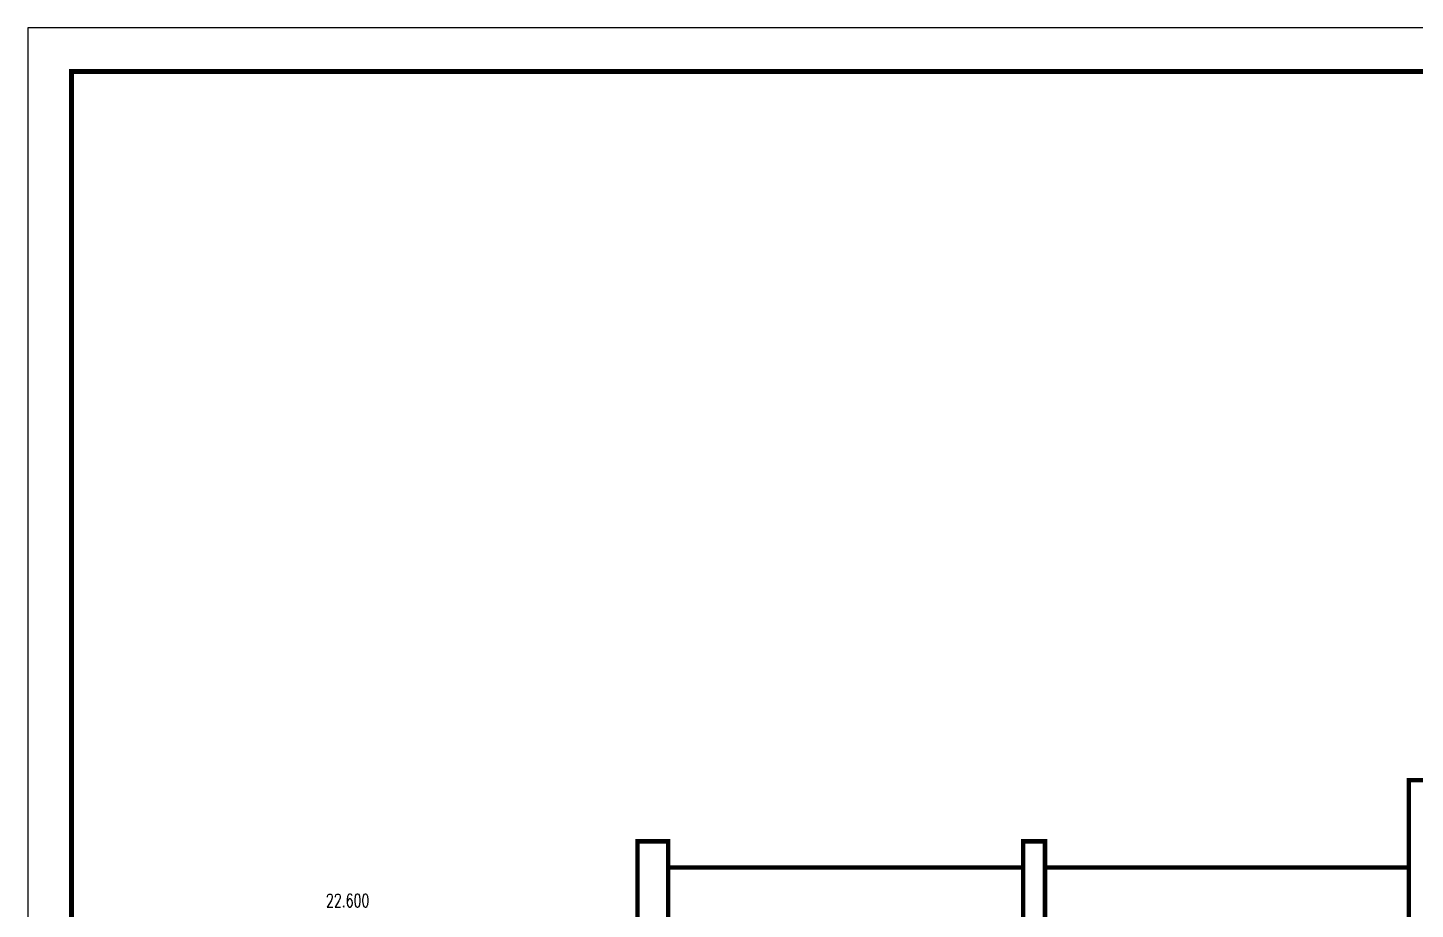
# Model space of a CAD drawing. Header units: millimetres. Extents: x 591771 to 1936534, y -622016 to 355666.
# Drawn here: x 593376 to 625049, y -64259 to -44136 of the extents above; entities that cross this region are included whole.
import ezdxf

# ---------------------------------------------------------------- set-up
doc = ezdxf.new("R2010")
doc.units = ezdxf.units.MM
doc.header["$LTSCALE"] = 80
for name, color, linetype in [('\\M+5C1A2\\M+5C3E6\\M+5CFDF\\M+5CCF51', 7, 'Continuous'), ('\\M+5C1A2\\M+5C3E6\\M+5CFDF\\M+5CCF55', 140, 'Continuous'), ('\\M+5CDBC\\M+5BFF2', 252, 'Continuous'), ('PUB_TEXT', 7, 'Continuous')]:
    doc.layers.add(name, color=color, linetype=linetype)
doc.styles.add('A-STANDARD', font='SIMPLEX', dxfattribs={"bigfont": 'GBCBIG'})

msp = doc.modelspace()

# ---------------------------------------------------------------- linework, layer by layer
at = {"layer": '\\M+5C1A2\\M+5C3E6\\M+5CFDF\\M+5CCF51'}
for p, q in [((624901.6, -61308.8), (631247.3, -61308.8)), ((607997.3, -62708.8), (607997.3, -87408.8)), ((616097.1, -63308.8), (616097.1, -62708.8)), ((616097.1, -63308.8), (616097.1, -87408.8)), ((616597.1, -63308.8), (616597.1, -87408.8))]:
    msp.add_line(p, q, dxfattribs=at)
at = {"layer": '\\M+5C1A2\\M+5C3E6\\M+5CFDF\\M+5CCF55'}
for p, q in [((624901.6, -61308.8), (624901.6, -87408.8)), ((616597.1, -62708.8), (616097.1, -62708.8)), ((616597.1, -63308.8), (616597.1, -62708.8)), ((607312, -63308.8), (607312, -87408.8)), ((607312, -63308.8), (607312, -87408.8)), ((616097.1, -63308.8), (607997.3, -63308.8)), ((624901.6, -63308.8), (616597.1, -63308.8)), ((624901.6, -63308.8), (616597.1, -63308.8))]:
    msp.add_line(p, q, dxfattribs=at)
at = {"layer": '\\M+5C1A2\\M+5C3E6\\M+5CFDF\\M+5CCF55', "const_width": 100}
for points in [[(616597.1, -63308.8), (624901.6, -63308.8), (624901.6, -61308.8), (631247.3, -61308.8), (631247.3, -63308.8), (634901.6, -63308.8)], [(607247.3, -62708.8), (607997.3, -62708.8), (607997.3, -87408.8), (607997.3, -63358.8)], [(607297.3, -87408.8), (607297.3, -62708.8)], [(616097.1, -87408.8), (616097.1, -62708.8), (616597.1, -62708.8), (616597.1, -87408.8)], [(607997.3, -63308.8), (616097.1, -63308.8)], [(624901.6, -87408.8), (624901.6, -63308.8)]]:
    msp.add_lwpolyline(points, dxfattribs=at)
at = {"layer": '\\M+5CDBC\\M+5BFF2', "color": 2}
msp.add_lwpolyline([(593376.3, -103536), (677476.3, -103536), (677476.3, -44136), (593376.3, -44136)], close=True, dxfattribs=at)
at = {"layer": '\\M+5CDBC\\M+5BFF2', "color": 2, "const_width": 112.5}
msp.add_lwpolyline([(594376.4, -102536), (676476.3, -102536), (676476.3, -45136), (594376.4, -45136)], close=True, dxfattribs=at)

# ---------------------------------------------------------------- texts
at = {"layer": 'PUB_TEXT', "style": 'A-STANDARD', "width": 0.705882}
msp.add_text('22.600', height=297.5, dxfattribs=at).set_placement((600184.2, -64208.7))

doc.saveas('drawing.dxf')
